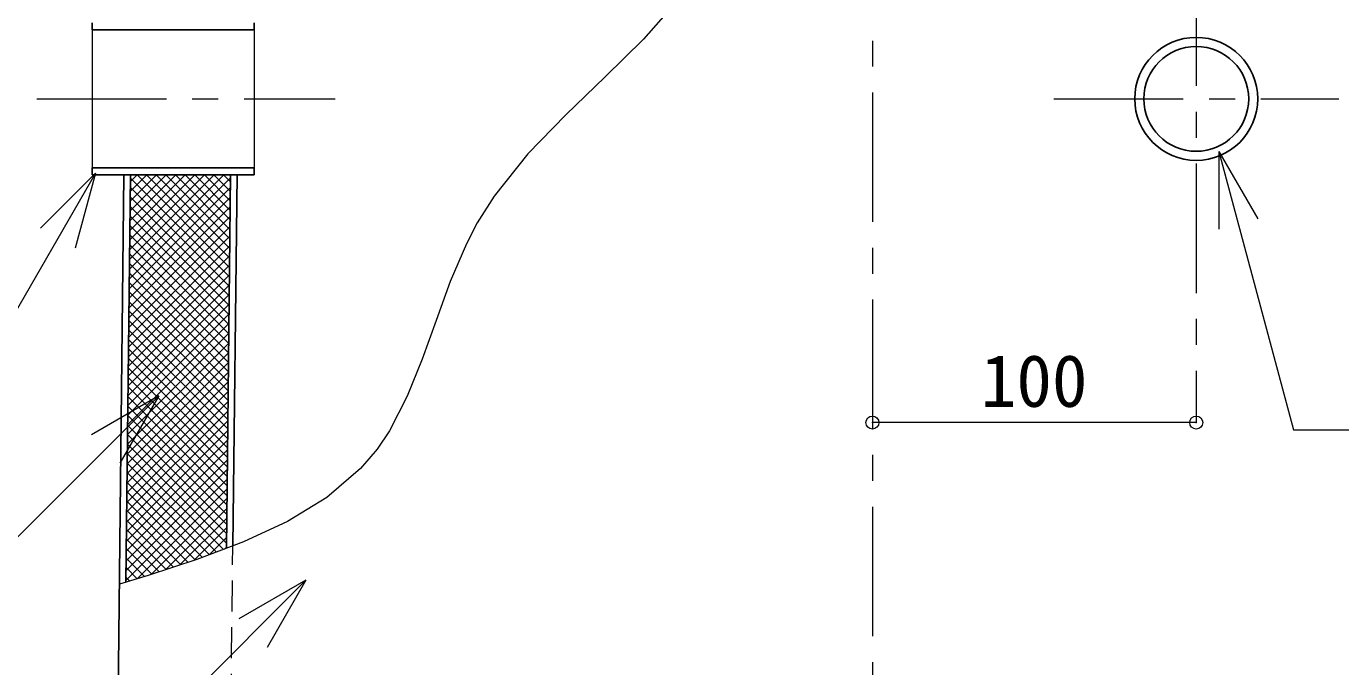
# Model space of a CAD drawing. Units: millimetres at full size, sheet at 1:8; details may follow other scales. Extents: x -1668 to 1572, y -1121 to 1127.
# Drawn here: x -308.8 to 97.1, y -381.8 to -183.9 of the extents above; entities that cross this region are included whole.
import ezdxf
from ezdxf.enums import TextEntityAlignment as Align

# ---------------------------------------------------------------- set-up
doc = ezdxf.new("R2010")
doc.units = ezdxf.units.MM
doc.header["$LTSCALE"] = 8
doc.header["$PDMODE"] = 32
doc.header["$PDSIZE"] = 4
doc.linetypes.add('CHAIN1', pattern=[8, 5, -1, 1, -1])
doc.linetypes.add('DASHED1', pattern=[1.8, 1.2, -0.6])
doc.layers.add('0-0_ﾚｲﾔ1', color=7, linetype='Continuous', lineweight=18)
doc.styles.add('ＭＳ ゴシック', font='')
doc.styles.get('ＭＳ ゴシック').set_extended_font_data('MS Gothic')

msp = doc.modelspace()

# ---------------------------------------------------------------- linework, layer by layer
at = {"layer": '0-0_ﾚｲﾔ1', "color": 4, "linetype": 'CHAIN1', "lineweight": 9}
for p, q in [((-47.509, -12.353), (-47.509, -636.331)), ((52.491, -162.331), (52.491, -306.331)), ((-497.509, -206.331), (-213.418, -206.331)), ((8.491, -206.331), (96.491, -206.331))]:
    msp.add_line(p, q, dxfattribs=at)
at = {"layer": '0-0_ﾚｲﾔ1'}
for p, q in [((-107.489, -175.67), (-118.186, -187.862)), ((-288.418, -184.981), (-288.418, -227.681)), ((-238.418, -184.981), (-238.418, -227.681)), ((-118.186, -187.862), (-130.01, -199.559)), ((-130.01, -199.559), (-142.169, -211.234)), ((-142.169, -211.234), (-153.873, -223.36)), ((59.49, -222.61), (82.521, -308.562)), ((59.49, -222.61), (59.49, -246.61)), ((59.49, -222.61), (71.49, -243.395)), ((-153.873, -223.36), (-164.331, -236.41)), ((-287.435, -229.318), (-332.858, -307.994)), ((-287.435, -229.318), (-304.405, -246.289)), ((-287.435, -229.318), (-293.646, -252.5)), ((-164.331, -236.41), (-169.514, -244.589)), ((-169.514, -244.589), (-172.887, -251.07)), ((-172.887, -251.07), (-177.876, -262.767)), ((-177.876, -262.767), (-182.246, -274.787)), ((-182.246, -274.787), (-186.495, -286.74)), ((-186.495, -286.74), (-191.12, -298.235)), ((-267.866, -298.08), (-333.273, -363.487)), ((-267.866, -298.08), (-288.651, -310.08)), ((-267.866, -298.08), (-279.866, -318.865)), ((-191.12, -298.235), (-196.619, -308.881)), ((-196.619, -308.881), (-200.404, -314.514)), ((82.521, -308.562), (118.12, -308.562)), ((-200.404, -314.514), (-205.541, -320.534)), ((-205.541, -320.534), (-215.999, -329.497)), ((-215.999, -329.497), (-228.164, -336.953)), ((-228.164, -336.953), (-241.665, -343.23)), ((-241.665, -343.23), (-256.127, -348.657)), ((-256.127, -348.657), (-271.178, -353.563)), ((-222.404, -355.008), (-293.34, -425.944)), ((-271.178, -353.563), (-280.03, -356.301)), ((-222.404, -355.008), (-243.188, -367.008)), ((-222.404, -355.008), (-234.404, -375.793))]:
    msp.add_line(p, q, dxfattribs=at)
at = {"layer": '0-0_ﾚｲﾔ1', "color": 5, "lineweight": 25}
for p, q in [((-288.418, -182.831), (-288.418, -184.981)), ((-288.418, -184.981), (-238.418, -184.981)), ((-238.418, -182.831), (-238.418, -184.981)), ((-288.418, -227.681), (-238.418, -227.681)), ((-288.418, -227.681), (-288.418, -229.831)), ((-288.418, -229.831), (-238.418, -229.831)), ((-278.644, -229.831), (-282.509, -582.331)), ((-276.643, -229.831), (-278.023, -355.68)), ((-245.685, -229.831), (-246.996, -345.23)), ((-243.685, -229.831), (-244.988, -344.477)), ((-238.418, -227.681), (-238.418, -229.831))]:
    msp.add_line(p, q, dxfattribs=at)
at = {"layer": '0-0_ﾚｲﾔ1', "color": 4, "lineweight": 9}
for p, q in [((-276.996, -262.006), (-245.695, -230.704)), ((-276.963, -259.003), (-247.791, -229.831)), ((-276.93, -256), (-250.761, -229.831)), ((-276.897, -252.997), (-253.731, -229.831)), ((-276.864, -249.994), (-256.701, -229.831)), ((-276.832, -246.992), (-259.671, -229.831)), ((-276.799, -243.989), (-262.641, -229.831)), ((-276.766, -240.986), (-265.61, -229.831)), ((-276.733, -237.983), (-268.58, -229.831)), ((-276.7, -234.981), (-271.55, -229.831)), ((-276.667, -231.978), (-274.52, -229.831)), ((-276.653, -230.723), (-246.043, -261.333)), ((-274.575, -229.831), (-246.01, -258.397)), ((-271.606, -229.831), (-245.976, -255.46)), ((-268.636, -229.831), (-245.943, -252.524)), ((-265.666, -229.831), (-245.909, -249.587)), ((-262.696, -229.831), (-245.876, -246.651)), ((-259.726, -229.831), (-245.843, -243.714)), ((-256.756, -229.831), (-245.809, -240.778)), ((-253.786, -229.831), (-245.776, -237.841)), ((-250.817, -229.831), (-245.743, -234.905)), ((-247.847, -229.831), (-245.709, -231.968)), ((-277.029, -265.008), (-245.729, -233.708)), ((-276.685, -233.661), (-246.076, -264.27)), ((-277.062, -268.011), (-245.763, -236.712)), ((-276.718, -236.598), (-246.11, -267.206)), ((-277.128, -274.017), (-245.831, -242.72)), ((-277.095, -271.014), (-245.797, -239.716)), ((-276.782, -242.473), (-246.176, -273.079)), ((-276.75, -239.536), (-246.143, -270.143)), ((-277.161, -277.019), (-245.866, -245.724)), ((-276.814, -245.411), (-246.21, -276.016)), ((-277.194, -280.022), (-245.9, -248.728)), ((-276.879, -251.286), (-246.276, -281.889)), ((-276.846, -248.349), (-246.243, -278.952)), ((-277.26, -286.028), (-245.968, -254.736)), ((-277.227, -283.025), (-245.934, -251.732)), ((-276.911, -254.224), (-246.31, -284.825)), ((-277.293, -289.031), (-246.002, -257.74)), ((-276.943, -257.162), (-246.343, -287.762)), ((-277.358, -295.036), (-246.07, -263.748)), ((-277.325, -292.033), (-246.036, -260.744)), ((-277.008, -263.037), (-246.41, -293.634)), ((-276.975, -260.099), (-246.377, -290.698)), ((-277.391, -298.039), (-246.104, -266.752)), ((-277.04, -265.975), (-246.443, -296.571)), ((-277.424, -301.042), (-246.139, -269.756)), ((-277.104, -271.85), (-246.51, -302.444)), ((-277.072, -268.912), (-246.477, -299.507)), ((-277.49, -307.047), (-246.207, -275.764)), ((-277.457, -304.044), (-246.173, -272.76)), ((-277.136, -274.787), (-246.543, -305.38)), ((-277.523, -310.05), (-246.241, -278.768)), ((-277.169, -277.725), (-246.577, -308.317)), ((-277.556, -313.053), (-246.275, -281.772)), ((-277.233, -283.6), (-246.644, -314.19)), ((-277.201, -280.663), (-246.61, -311.253)), ((-277.622, -319.058), (-246.343, -287.78)), ((-277.589, -316.055), (-246.309, -284.776)), ((-277.265, -286.538), (-246.677, -317.126)), ((-277.655, -322.061), (-246.378, -290.784)), ((-277.297, -289.476), (-246.71, -320.063)), ((-277.688, -325.064), (-246.412, -293.788)), ((-277.362, -295.351), (-246.777, -325.936)), ((-277.33, -292.413), (-246.744, -322.999)), ((-277.753, -331.069), (-246.48, -299.796)), ((-277.721, -328.067), (-246.446, -296.792)), ((-277.394, -298.289), (-246.81, -328.872)), ((-277.786, -334.072), (-246.514, -302.8)), ((-277.458, -304.164), (-246.877, -334.745)), ((-277.426, -301.226), (-246.844, -331.809)), ((-277.819, -337.075), (-246.548, -305.804)), ((-277.491, -307.101), (-246.91, -337.682)), ((52.491, -306.331), (-47.509, -306.331)), ((-277.885, -343.08), (-246.617, -311.812)), ((-277.852, -340.078), (-246.582, -308.808)), ((-277.523, -310.039), (-246.944, -340.618)), ((-277.918, -346.083), (-246.651, -314.816)), ((-277.587, -315.914), (-247.923, -345.578)), ((-277.555, -312.977), (-246.977, -343.555)), ((-277.951, -349.086), (-246.685, -317.82)), ((-277.62, -318.852), (-250.083, -346.389)), ((-278.017, -355.092), (-246.753, -323.828)), ((-277.984, -352.089), (-246.719, -320.824)), ((-277.652, -321.79), (-252.242, -347.199)), ((-277.716, -327.665), (-256.577, -348.804)), ((-277.684, -324.727), (-254.402, -348.009)), ((-274.567, -354.612), (-246.787, -326.832)), ((-277.748, -330.603), (-258.817, -349.534)), ((-270.245, -353.259), (-246.821, -329.836)), ((-277.813, -336.478), (-263.296, -350.994)), ((-277.781, -333.54), (-261.057, -350.264)), ((-265.839, -351.823), (-246.855, -332.84)), ((-261.432, -350.386), (-246.89, -335.844)), ((-277.845, -339.415), (-265.536, -351.724)), ((-257.026, -348.95), (-246.924, -338.848)), ((-277.877, -342.353), (-267.776, -352.454)), ((-252.343, -347.237), (-246.958, -341.852)), ((-247.589, -345.453), (-246.992, -344.856)), ((-277.942, -348.228), (-272.269, -353.901)), ((-277.909, -345.291), (-270.016, -353.185)), ((-277.974, -351.166), (-274.537, -354.602)), ((-278.006, -354.104), (-276.806, -355.304))]:
    msp.add_line(p, q, dxfattribs=at)
at = {"layer": '0-0_ﾚｲﾔ1', "linetype": 'DASHED1'}
msp.add_line((-247.509, -566.331), (-244.988, -344.477), dxfattribs=at)
at = {"layer": '0-0_ﾚｲﾔ1', "color": 5, "lineweight": 25}
for radius in [19, 16.2]:
    msp.add_circle((52.491, -206.331), radius, dxfattribs=at)
at = {"layer": '0-0_ﾚｲﾔ1', "color": 1}
for p in [(-47.509, -306.331), (52.491, -306.331)]:
    msp.add_point(p, dxfattribs=at)

# ---------------------------------------------------------------- texts
at = {"layer": '0-0_ﾚｲﾔ1', "style": 'ＭＳ ゴシック'}
msp.add_text('100', height=16.13, dxfattribs=at).set_placement((-14.009, -306.331), align=Align.BOTTOM_LEFT)

doc.saveas('drawing.dxf')
